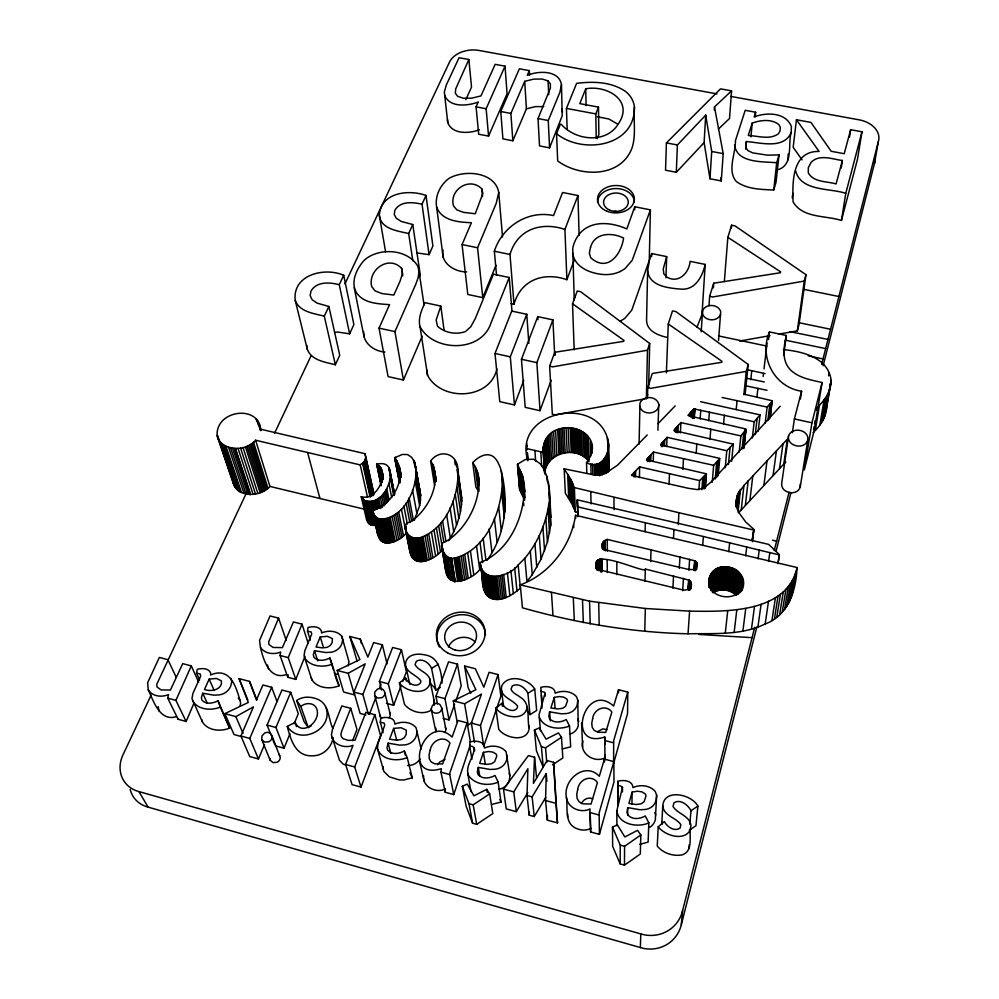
<?xml version="1.0" encoding="UTF-8"?>
<svg xmlns="http://www.w3.org/2000/svg" width="999" height="999" viewBox="0 0 999 999"><rect width="100%" height="100%" fill="white"/><g stroke="black" fill="none" stroke-linecap="round" stroke-linejoin="round"><path stroke-width="1.5" d="M620.204 863.96L620.229 845.092L612.487 827.122L617.394 824.849L624.862 836.975L637.562 830.319L640.834 834.977L640.297 854.033L624.462 865.134L620.204 863.96L612.649 846.303L612.487 827.122M622.464 791.945L622.489 787.362L620.466 785.901L617.719 785.551L617.844 781.293C623.251 779.595 632.617 780.444 632.979 787.599C640.159 784.24 649.837 785.226 655.207 791.383L656.655 795.241L655.332 819.667A12.775 12.163 11.3 0 1 649.462 827.447M624.462 865.134L624.587 846.29L640.834 834.977M627.759 692.107L627.559 713.536L613.623 763.398L613.673 740.771L627.759 692.107L618.531 689.747L613.648 706.056C584.815 680.207 564.76 749.799 604.77 737.037L604.894 744.43M818.019 406.581C825.686 399.438 832.217 389.123 830.818 378.234C826.722 356.993 801.423 351.311 783.366 349.625M527.435 459.328C513.548 408.716 602.822 394.068 608.566 444.068L608.803 470.829L607.991 439.71M567.182 129.733L566.433 108.404L576.598 83.367C593.219 81.244 611.563 81.668 625.774 91.633C630.519 95.429 633.716 100.849 634.427 106.918C633.241 120.554 636.338 134.803 632.005 148.027C620.829 177.909 580.044 177.497 557.692 160.951L556.53 133.666L560.389 124.176L561.313 124.351C575.436 140.634 606.343 144.131 618.456 123.701C634.215 100.325 606.63 84.853 585.739 88.786L579.795 103.621L598.488 107.118L598.863 134.565L597.302 138.624M627.659 815.134L627.734 807.629L640.022 809.752L645.516 809.465A13.087 12.375 9.8 0 0 656.218 799.987L656.655 795.241M634.715 209.827L634.752 206.756L650.399 209.852L649.275 260.489L631.793 310.077L624.787 318.419L620.204 321.216M826.635 404.82C827.197 415.721 820.803 425.474 813.111 432.617M414.21 520.454L419.617 505.694L420.716 495.479L414.635 462.125L411.625 457.292L407.567 454.582L402.347 454.445L394.655 457.792L399.4 482.617M409.79 551.173L410.127 548.139M394.63 457.817C408.778 475.686 393.294 505.057 372.577 510.227C372.065 514.26 376.361 518.656 380.357 519.193C404.695 518.456 418.144 487.587 415.796 466.383M634.053 477.01L634.115 472.44L639.635 466.883L699.562 480.569L706.418 474.026M635.564 476.985L635.651 470.879M807.766 440.159L807.816 437.125C805.506 428.721 791.62 427.497 788.536 435.914L781.792 482.779C779.894 493.106 797.264 496.84 800.236 486.963L807.766 440.159C804.645 450.237 786.712 446.541 788.536 435.914M405.132 527.559C403.758 522.689 410.564 522.465 413.049 520.104C429.545 507.417 442.632 480.407 430.581 461.038C440.247 448.126 457.954 453.534 457.867 470.229L461.688 497.927C461.975 513.049 456.593 527.934 448.763 540.709M574.263 299.925L572.727 248.476A49.288 37.55 -0.4 0 1 580.282 232.892C592.257 219.942 612.237 222.365 626.823 228.958L634.752 206.756M631.942 804.27L632.142 792.082L637.462 791.208L641.97 791.87L645.404 794.018L646.003 795.941L644.093 801.76L641.108 803.833L636.213 804.495L628.908 803.483L632.142 792.082M639.073 444.193L639.972 403.109C643.181 395.229 656.743 395.816 658.766 404.27L657.916 430.257M639.447 477.584L639.635 466.883M800.236 486.963L800.286 483.991M423.613 775.724C422.215 786.95 436.413 793.855 445.554 788.798M665.946 277.822L666.683 256.606L651.71 253.571L649.475 260.127L647.627 270.654L646.565 320.392C646.728 330.981 658.104 335.352 666.77 337.325M486.95 560.402C506.493 533.853 509.015 498.938 500.387 467.882C498.476 463.286 496.341 457.817 491.508 455.569C484.59 452.734 477.372 457.817 472.739 462.612L475.861 487.037L478.196 490.821L475.137 466.446L472.739 462.612M572.527 303.783L624 340.422L623.701 341.321L554.77 352.297L549.65 366.171L552.322 414.16L555.282 414.822L646.378 398.613L647.464 350.212L649.687 343.456L580.644 291.708L577.247 290.996L572.527 303.783L574.175 349.837M475.137 466.446C486.588 491.833 468.556 528.696 445.442 541.758C442.033 541.933 440.746 545.104 441.883 547.989C443.131 553.296 447.814 559.652 454.021 558.241C487.799 550.037 503.484 507.804 502.285 476.286M534.54 757.242L533.441 783.378L547.065 760.564L553.596 762.312L557.504 822.914L547.352 820.142L545.566 800.524L546.228 773.588L532.142 796.877L534.24 816.558L529.22 815.196L526.997 795.491L527.897 768.718L513.773 791.907L516.308 811.663L506.268 808.915L503.471 789.123L528.396 755.606L534.54 757.242L536.55 777.584M547.352 820.142L547.464 815.471M647.477 398.401L647.727 387.624L652.322 373.464L721.753 362.3L722.027 361.376L668.269 323.963L672.502 310.914L675.973 311.638L748.214 364.485L745.092 394.642M645.117 531.693L645.329 522.764L577.472 506.818L577.222 499.987M651.635 256.606L651.71 253.571M648.638 387.425L649.687 343.456M647.402 461.538L647.477 458.466L653.521 452.048L713.648 465.309L719.767 458.504L718.194 475.611M647.939 460.826L648.014 457.754M645.004 581.43L645.317 569.055C647.926 575.324 584.203 543.568 598.239 569.53L684.015 590.197L688.361 589.497L691.121 586.438L691.108 582.629L688.86 580.082L645.317 569.055M648.776 461.326L648.9 456.718M644.755 631.156L645.342 608.491L589.535 601.161L520.242 584.89L522.452 607.817C576.411 623.076 631.88 632.492 688.024 633.791C713.736 633.216 741.283 635.701 765.159 623.975C788.423 615.484 796.228 590.172 797.027 567.519L575.586 515.284C570.741 546.078 549.9 574.063 520.242 584.89M649.762 461.75L649.937 455.594M650.811 460.689L650.973 454.533M791.208 132.405L791.37 126.423C785.601 112.188 766.545 112.15 754.145 116.933L755.631 112.238L745.192 110.315L735.426 140.734C735.788 153.596 726.897 170.317 736.188 181.393C746.777 189.323 761.051 189.423 773.738 189.997L776.048 182.193L779.045 154.882L767.657 155.182L752.672 152.872L748.064 150.687L745.679 147.54L746.365 141.546C760.389 142.557 784.015 149.7 791.208 132.405C787.662 144.281 793.693 164.211 778.558 169.53M653.246 461.288L653.521 452.048M788.011 159.865L788.186 153.921M470.204 745.217L453.758 794.58L445.217 792.244L445.267 790.696M650.686 561.588L651.036 549.862L607.23 539.435C602.297 540.384 600.424 546.528 604.595 549.7L688.885 569.517L693.818 569.555L696.54 566.545L696.753 562.961L694.642 560.764L651.036 549.862M445.217 792.244L440.959 772.19L441.308 768.693C400.324 781.243 424.563 710.913 452.11 737.087L458.004 720.479L467.132 722.889L470.454 742.269M529.22 815.196L529.333 812.1M130.157 789.385A32.343 27.547 -33.9 0 0 148.052 807.117L640.359 947.551L640.796 933.915A33.479 32.542 28.2 0 0 682.592 910.576L754.745 627.16M718.343 129.133L729.52 118.494L731.568 90.859L720.504 88.849L666.42 142.894L665.534 170.192L676.311 172.278L704.12 142.62L705.706 115.135L677.397 144.967L676.311 172.278M634.427 106.918C635.376 146.791 582.392 154.708 556.53 133.666M661.438 446.653L661.55 443.568L667.045 437.337L726.785 450.736L733.303 444.143L673.788 430.519L680.906 422.589L740.871 435.914L745.966 429.433L744.018 447.727M661.937 445.979L662.05 442.882M662.687 446.541L662.861 441.895M627.734 807.629L626.997 812.362L627.921 814.959C632.267 820.042 640.022 819.055 645.242 815.946L648.838 822.864L648.114 842.132L639.585 844.342M549.213 501.273C546.603 521.99 538.336 542.207 524.862 558.241L526.948 581.518L532.267 574.687L541.033 559.19L547.427 542.045L550.724 525.287L549.188 487.45L546.977 476.623L543.718 468.906L540.334 463.773L533.578 459.178L525.162 459.565L517.532 464.273L522.589 476.024L524.937 491.67M550.724 525.287L550.049 507.43M663.623 445.454L663.798 440.809M666.395 372.852L668.269 323.963M664.51 445.966L664.747 439.772M666.658 446.64L667.045 437.337M669.018 484.378L669.492 473.701M743.106 582.367C742.682 603.046 707.717 600.674 708.953 580.481C711.688 556.605 751.298 566.733 742.319 589.622M675.087 431.768L675.237 428.658M675.911 432.305L676.136 427.634M676.885 432.717L677.197 426.473M689.248 830.219L695.966 825.698L697.889 806.106C691.683 794.193 663.998 788.124 662.762 805.931C663.761 816.021 675.998 817.394 680.856 824.65L680.132 827.984C674.675 832.117 667.032 826.81 664.372 821.565L658.204 826.847L657.242 846.053C663.086 853.208 673.239 856.605 682.23 854.857C694.255 850.798 688.274 834.939 690.971 825.499C689.647 815.484 677.397 814.048 672.976 806.38L674.05 802.721C680.431 798.713 688.099 805.032 691.008 810.713L689.797 824.212M677.909 432.679L678.271 425.337M673.501 538.424L673.95 529.52L645.329 522.764M680.381 432.879L680.906 422.589M672.901 588.199L673.551 575.874M718.531 340.534L720.716 311.713C718.456 303.933 705.719 303.284 702.559 310.689L701.211 331.805M661.788 824L662.762 805.931M678.271 524.687L678.92 512.724L574.363 487.587L570.566 479.021L564.16 468.818L594.168 474.975L601.223 474.3L606.63 472.527L617.532 465.184L647.24 434.94M682.879 469.418L683.478 458.653M679.295 568.456L679.969 556.768M738.698 512.737L783.803 464.073L787.362 439.198L743.943 485.477L737.662 494.293L736.4 502.984L739.285 513.136L745.654 521.928L753.895 529.383L752.409 541.695M542.02 708.141L540.821 687.362C545.891 685.838 554.944 686.375 555.207 693.206C562.087 690.134 571.303 690.833 576.498 696.678L577.784 700.274L578.221 725.898A12.288 11.351 -3.4 0 1 570.217 734.078M689.785 416.096L689.959 413.136M690.534 416.62L690.809 412.187L694.53 409.028L754.183 421.753L760.089 414.897L700.624 401.723M370.941 501.461C388.961 501.236 401.161 457.405 376.648 464.36C390.447 471.665 377.085 501.585 361.213 496.69L366.758 520.654L370.292 524.6L376.286 525.362L370.941 501.461L364.81 500.686L361.213 496.69M691.308 417.145L691.67 411.238M692.095 417.744L692.544 410.352M692.782 418.481L693.331 409.615M693.006 418.294L693.556 409.428M693.256 418.119L693.88 409.203M682.679 590.734L683.441 578.409M693.406 418.044L694.105 409.103M693.631 417.957L694.355 409.053M693.893 417.907L694.53 409.028M694.055 417.907L694.792 409.041M694.317 417.932L694.879 409.053M702.559 310.689L702.397 313.386C704.457 321.391 717.569 322.128 720.566 314.435M731.568 90.859L714.485 106.918L723.214 153.646L721.266 180.931L709.977 178.759L711.713 151.473L705.706 115.135M714.297 109.977L714.485 106.918M666.683 256.606L663.261 268.956L663.798 273.776L666.558 276.86C678.196 284.228 689.16 272.977 690.097 261.351L705.194 264.423L702.01 314.335L696.977 327.222M696.191 453.296L696.803 444.018M783.703 355.294L786.3 335.464L769.43 331.93C758.803 357.18 774.125 386.988 801.585 391.246L800.424 398.951M688.91 570.129L689.647 559.228M688.024 589.235L688.648 579.994M688.236 589.31L688.86 580.082M688.448 589.41L689.073 580.169M688.648 589.51L689.273 580.282M700.162 419.031L700.761 410.164M688.835 589.622L689.472 580.394M405.357 528.721C406.281 535.539 413.324 539.71 419.755 537.849C446.316 528.808 459.078 496.366 457.867 470.229M543.019 449.712C545.104 411.563 612.337 428.471 586.525 462.624L586.825 473.339M689.023 589.76L689.66 580.531M689.198 589.897L689.834 580.669M689.36 590.047L689.997 580.819M709.003 305.607L709.64 296.341L713.711 283.229L780.406 272.739L780.656 271.878L727.846 237.325L731.618 225.212L734.977 225.874L805.981 274.7L799.013 324.588L797.327 330.881L779.083 334.078M689.51 590.197L690.147 580.968M689.647 590.372L690.284 581.143M690.147 589.422L690.684 581.743M690.484 588.324L690.908 582.18M690.671 588.773L691.108 582.629M690.933 587.712L691.258 583.104M691.046 588.174L691.37 583.566M688.024 633.791L689.61 611.138C725.099 611.663 787.075 613.448 797.027 567.519M691.108 588.648L691.433 584.053M698.913 489.697L699.562 480.569M713.386 287.874L713.711 283.229M365.759 457.604L364.248 461.638L360.214 464.91L255.607 440.234C244.368 455.519 209.016 448.539 218.781 426.261C226.398 409.278 258.491 407.53 260.652 429.22L364.997 453.683L373.901 494.655M693.98 570.104L694.642 560.764M694.168 570.179L694.842 560.839M694.355 570.254L695.029 560.926M694.53 570.354L695.204 561.013M694.705 570.454L695.379 561.126M694.867 570.566L695.554 561.238M695.029 570.691L695.704 561.363M695.292 569.268L695.853 561.488M695.429 569.405L695.991 561.625M695.554 569.555L696.128 561.775M695.666 569.705L696.241 561.925M696.053 568.593L696.503 562.375M696.178 568.881L696.64 562.662M701.897 489.685L702.796 477.497M696.315 569.655L696.753 562.961M696.565 569.63L696.902 563.586M703.146 488.486L704.058 476.298M708.741 420.804L709.415 411.938M704.158 488.948L705.194 475.212M705.094 488.036L706.143 474.3M658.766 404.27C659.44 414.872 641.558 416.084 639.722 406.031M705.369 487.762L706.405 473.838M709.989 439.498L710.789 429.233M702.684 545.404L703.383 536.538L673.95 529.52M724.35 281.581L727.846 237.325M731.368 228.272L731.618 225.212M688.91 848.513L689.223 844.742M712.262 482.18L713.648 465.309M471.94 759.228L469.655 746.041L470.005 741.932C475.162 740.309 484.478 740.996 484.49 748.014C491.458 744.854 500.924 745.541 506.056 751.66L509.927 775.761L509.278 780.281A12.55 11.751 -14.6 0 1 498.563 789.322M715.247 478.933L716.67 462.038M529.32 70.629L527.31 75.3C537.999 70.817 559.053 69.743 561.475 84.715L562.212 115.772L549.562 147.852L539.522 145.916L538.036 118.581L550.362 88.137L550.412 83.941L548.076 80.931L542.345 79.058L533.891 79.083L524.725 81.319L510.876 113.436L512.849 140.784L502.909 138.873L500.749 111.513L519.38 68.806L529.32 70.629L529.595 75.225M716.383 477.672L717.831 460.764M717.357 476.56L718.83 459.652M745.716 149.151L746.365 141.546M561.475 84.715L559.877 92.32L548.264 120.517L549.562 147.852M708.741 584.353L709.278 578.196M708.778 586.326L709.59 577.085M708.928 587.025L709.203 583.953M709.04 586.788L709.989 575.998M723.576 424.038L724.35 415.184M709.402 587.287L710.489 574.937M304.97 656.43L295.779 679.395L287.787 677.285L288.174 674.775M709.852 587.812L711.076 573.913M710.376 588.386L711.75 572.939M750.961 136.851L752.197 123.114C760.639 120.08 771.153 118.706 778.77 124.488L780.331 127.335L780.069 130.844L778.458 133.754C769.779 140.16 758.104 135.852 748.276 135.502L752.197 123.114M710.851 590.571L712.512 572.002M640.359 947.551A32.855 32.018 32.8 0 0 681.33 924.574L682.592 910.576M711.663 589.697L713.348 571.128M755.207 116.833L755.631 112.238M712.275 591.995L714.248 570.317M287.787 677.285L280.057 655.469L280.694 651.997C273.901 654.907 264.86 653.87 260.464 647.439L259.553 640.446L270.067 615.933L278.596 618.131L286.251 640.471M604.77 737.037L604.969 759.64M604.944 759.602L605.069 754.782M715.234 569.567L713.086 592.794C719.779 588.224 729.67 589.26 735.551 594.742L738.199 571.515M725.212 467.719L726.785 450.736M713.935 592.232L716.096 568.993M590.734 828.408L590.584 831.955L599.425 834.365L613.973 781.942L613.848 761.625L604.395 759.128L599.3 776.285C585.289 761.063 562.674 779.832 566.433 797.502C568.081 807.504 564.098 822.427 575.461 828.034C580.207 830.394 585.951 830.968 590.734 828.408L590.184 813.411M599.425 834.365L599.138 812.861L613.848 761.625M714.822 591.733L717.007 568.481M715.759 591.283L717.969 568.031M728.433 464.448L730.057 447.427M716.733 590.909L718.955 567.644M717.744 590.584L719.992 567.32M736.201 409.59L737.062 400.674M718.781 590.347L721.041 567.07M731.643 461.176L733.303 444.143M720.104 590.122L722.402 566.845M721.453 589.984L723.776 566.708M722.814 589.934L725.174 566.658M743.868 394.667L746.253 371.391L748.214 364.485M724.175 589.984L726.573 566.708M728.733 551.685L729.657 542.844L703.383 536.538M739.198 452.01L740.871 435.914M725.536 590.134L727.959 566.858M385.602 251.898L379.333 215.384C380.656 192.37 408.591 189.186 426.011 195.442L432.904 245.979L429.083 254.645L417.157 252.972M726.872 590.359L729.332 567.082M735.826 505.382L736.463 499.35M735.751 506.693L736.7 497.627M735.988 506.518L737.112 495.941M742.045 448.888L743.756 432.767M736.388 506.393L737.662 494.293M736.763 507.842L738.373 492.694M728.196 590.671L730.681 567.407M743.756 445.129L744.218 440.721M744.692 436.313L745.142 428.833L688.286 415.671M743.406 448.638L745.291 431.044M743.643 448.351L745.941 429.383M750.811 379.745L751.772 370.716L747.302 369.767M737.287 509.34L739.235 491.158M743.88 446.765L745.766 429.158M737.699 509.989L739.809 490.284M729.495 591.083L732.005 567.819M738.011 512.2L740.471 489.448M725.274 633.291L727.734 610.614M773.738 189.997L776.698 162.737L779.045 154.882M730.744 591.57L733.291 568.319M661.85 824.25L662.125 821.715M731.967 592.145L734.54 568.893M741.246 509.79L743.943 485.477M732.754 592.582L735.339 569.343M733.503 593.069L736.113 569.817M734.228 593.581L736.85 570.354M752.347 437.949L754.183 421.753M756.892 397.365L757.904 388.399L746.028 385.864M524.862 558.241L518.156 565.009L520.392 588.199C512.937 594.343 503.221 601.448 492.957 598.95C478.309 594.555 483.853 572.864 480.069 562.599C510.364 550.886 525.387 514.71 524.3 484.103M734.902 594.143L737.549 570.916M745.379 505.182L748.164 480.819M736.138 595.367L738.81 572.165M755.269 434.54L757.142 418.319M736.875 594.492L739.372 572.827M763.149 376.473L763.511 373.439M764.035 368.868L767.057 343.007M383.079 732.617L380.282 722.202L380.756 718.169C385.764 716.595 395.055 717.182 394.855 724.125C401.698 721.091 411.051 721.59 416.034 727.684L421.178 749.1M738.149 594.48L740.496 574.388M734.14 632.517L736.812 609.827M768.543 339.573L769.43 331.93M749.937 500.262L752.809 475.824M758.179 431.143L760.089 414.897M739.46 593.006L741.47 576.023M740.134 592.482L741.97 577.06M796.44 119.743L819.093 151.436C791.757 150.824 792.344 182.792 793.106 201.923C802.697 218.381 825.748 215.322 841.433 220.467L857.467 159.303L861.987 131.793L850.661 129.708L844.205 153.709L831.18 151.286L810.963 122.415L796.44 119.743L793.169 147.278L802.047 159.89M740.908 590.446L742.382 578.109M741.233 591.52L742.707 579.183M741.907 587.924L741.533 590.983L742.931 580.244M745.679 555.844L746.728 547.015L729.657 542.844M742.145 588.998L743.069 581.306M498.751 192.457L496.178 203.484L477.572 247.764L482.754 297.64L467.794 294.468L462.062 244.568L471.403 222.702C458.903 222.228 441.633 220.941 436.625 206.98C434.69 196.179 440.334 184.69 449.075 178.359C464.448 169.405 495.054 171.778 498.751 192.457L502.534 236.988M577.784 700.274L577.247 704.682A12.575 11.538 -3.4 0 1 566.67 713.536L561.376 713.81L549.625 711.85L548.776 716.258L549.6 718.681C553.821 723.488 561.201 722.389 566.233 719.555L569.505 725.986L570.679 746.852L562.412 748.925M765.122 423.376L767.132 407.068L772.264 401.211M752.097 540.347L753.97 529.632M752.259 540.359L753.733 529.907M767.831 420.554L769.867 404.22M768.843 419.43L770.891 403.097M769.642 416.795L770.017 413.823M770.666 407.817L771.141 404.907M769.642 418.419L771.703 402.073M742.881 631.156L745.754 608.441M770.104 417.17L772.09 400.724L743.793 394.093M770.204 417.57L772.09 400.724M763.873 485.414L767.032 460.801M194.093 702.909L186.151 721.465L178.147 719.28L178.234 718.606M758.079 558.903L759.24 550.087L746.728 547.015M178.147 719.28L167.72 698.164L168.519 694.58C161.701 697.527 152.46 696.578 148.252 689.859L147.652 682.667L159.353 657.417L167.882 659.677L176.236 677.31M751.448 629.208L754.507 606.468M773.064 475.599L776.423 450.874M792.219 197.889L792.844 193.331M797.327 330.881L804.245 281.094L805.981 274.7M779.482 468.731L782.966 443.918M757.891 627.11L761.101 604.333M768.568 561.438L769.817 552.622L759.24 550.087M442.982 249.95C440.284 263.249 454.97 272.165 466.695 271.878M530.032 714.635L527.909 693.269C525.387 687.799 518.144 682.379 512.237 686.001L511.013 689.36C512.774 693.456 517.607 694.904 520.841 697.602C531.043 703.983 526.623 718.156 529.208 727.934C527.897 742.956 505.044 738.561 498.713 729.208L495.829 708.091L501.985 703.246C504.158 708.603 513.673 713.91 517.432 707.654L517.482 706.018C512.637 699.088 498.239 696.678 501.948 685.439C508.678 673.613 528.571 678.796 534.715 689.035L536.675 710.476L530.032 714.635L526.798 710.139M507.267 755.394L506.605 759.989A12.85 11.951 -13.7 0 1 495.604 769.18L490.209 769.467L478.296 767.407L477.322 771.99L478.084 774.512C482.292 779.557 489.885 778.346 494.992 775.449L498.151 782.142L501.048 802.06L492.594 804.207M527.06 706.78C525.636 722.077 502.347 717.582 495.829 708.091M792.357 432.667L794.38 418.956L801.585 391.246M765.159 623.975L768.531 601.148M310.327 640.072L307.517 631.193L308.079 627.434C312.55 626.311 319.28 626.086 321.453 631.031L321.491 632.966C328.034 630.194 336.963 630.444 341.783 636.238L348.988 661.725L348.127 665.858M453.758 794.58L449.712 774.55L450.012 772.502L467.132 722.889M841.208 168.094L842.382 160.502C832.229 159.191 819.592 153.809 811.088 162.3L808.316 167.707L808.278 172.765C813.361 182.492 827.01 181.169 836.076 183.941L842.382 160.502M771.927 620.466L775.461 597.589M849.462 137.35L850.661 129.708M774.437 618.93L778.021 596.016M786.3 335.464C783.716 346.89 781.43 360.664 790.521 369.98C799.025 378.097 811.088 379.957 822.115 382.517L814.197 430.507L804.295 469.967L811.95 422.802L822.115 382.517M776.797 617.22L780.431 594.28M841.433 220.467L845.766 193.356L861.987 131.793M779.607 614.822L783.303 591.858M436.014 731.78L435.876 728.171M616.895 825.674L616.845 810.689L622.489 787.362M782.205 612.262L785.963 589.26M813.598 429.645L814.085 426.685M814.585 423.713L815.072 420.741M816.77 410.352L817.269 407.392M435.564 730.044L431.181 708.965L432.492 705.369L434.053 704.133A5.17 4.683 -16.7 0 1 439.96 704.57L441.695 707.879L445.841 728.97A5.095 4.645 -17.6 0 1 444.555 732.554M784.552 609.565L788.361 586.513M815.334 430.244L819.517 404.982M786.663 606.718L790.509 583.628M788.461 603.808L792.344 580.681M789.997 600.786L793.918 577.622M819.829 425.062L824.113 399.75M828.596 375.824L829.108 372.802M791.208 597.764L795.154 574.562M792.132 594.667L796.078 571.416M821.378 422.977L825.686 397.639M822.726 420.816L827.06 395.454M823.788 418.731L828.134 393.344M824.637 416.583L829.207 389.797M829.732 386.8L830.244 383.791M826.722 405.869L831.118 380.344M825.998 411.501L831.106 381.456M823.139 365.759L874.5 163.374L878.333 141.633A24.326 17.258 5.9 0 0 858.004 119.63L730.781 96.404M434.215 705.331L434.041 700.187M417.107 731.355L416.296 735.851A12.8 11.613 -20.8 0 1 405.144 744.867L399.8 745.142L388.112 743.144L387 747.639L387.674 750.112C391.783 755.132 399.3 753.783 404.333 751.011L407.217 757.579L412.25 777.859L403.833 779.969L399.3 779.919L389.335 776.86L383.878 771.44L377.41 748.688L378.059 743.231L384.74 725.262L384.128 723.064L380.282 722.202M582.979 741.108C578.958 753.496 594.555 763.573 605.119 757.741M586.525 462.624C599.5 470.204 609.315 455.869 608.566 444.068M199.575 679.894L196.541 673.176L197.278 669.305C201.748 668.156 208.666 667.894 210.652 673.014L210.602 675.012C230.457 666.246 236.613 687.562 240.684 703.321L239.985 706.156M378.034 533.916C379.333 549.2 400.811 542.107 406.094 532.879M587.799 436.188L588.461 460.976C576.76 445.766 548.151 452.023 544.93 471.278L543.319 446.64M333.129 737.624C331.78 746.765 324.126 754.832 314.76 755.681C296.216 757.741 291.283 741.782 287.237 726.435L295.067 722.439C301.773 736.887 320.741 721.728 316.958 709.502C315.047 702.422 305.569 702.11 300.861 706.518L308.266 727.572L311.263 725.711M774.213 550.649L789.098 492.195M821.628 364.373L878.333 141.633M681.33 924.574L756.83 627.047M775.998 551.523L790.946 492.619M295.779 679.395L288.224 657.617L302.023 624.15L293.444 621.94L282.405 647.602L273.139 647.464L268.956 644.567L268.656 641.982L278.596 618.131M705.194 264.423C702.522 276.124 695.541 289.985 681.555 289.161C669.23 288.212 649.075 286.463 647.627 270.654M646.378 398.613L647.664 394.63M554.283 697.377L550.861 707.991L557.867 708.928L562.599 708.291L565.521 706.368L567.507 700.936L566.982 699.15L563.748 697.165L559.428 696.553L554.283 697.377L555.032 708.041M186.151 721.465L175.886 700.374L191.308 665.908L182.717 663.636L170.429 690.059L161.076 689.909L156.968 686.912L156.781 684.253L246.666 492.432M483.429 752.359L479.67 763.398L486.775 764.372L491.595 763.723L494.63 761.725L496.803 756.081L496.316 754.22L493.069 752.147L488.698 751.51L483.429 752.359L485.277 764.023M498.076 674.6L500.874 696.228L483.741 746.34L480.482 725.511L498.076 674.6L489.073 672.277L483.866 687.187L475.337 668.743L464.597 665.983L468.144 687.724L470.754 693.231M650.399 209.852L632.267 260.19L625.012 268.669L620.242 271.516M474.55 742.469L471.328 723.089L481.456 694.08L464.61 703.796L453.284 700.836L457.155 722.04M443.156 718.343L449.038 719.904L454.607 704.32M455.619 701.498L461.201 685.913L457.48 664.148L448.563 661.85L435.964 696.303L437.487 703.895M449.038 719.904L444.98 698.663L457.48 664.148M631.53 475.262L634.115 472.44M554.695 354.945L552.897 319.855L537.749 316.633L521.466 359.278L525.212 407.355L540.022 410.676L551.161 380.269M510.976 303.634L513.998 304.27C520.941 279.545 544.08 271.691 566.895 279.695L573.975 260.801M540.022 410.676L536.863 362.637L552.897 319.855M528.833 343.319L526.76 314.285L511.713 311.076L495.005 353.484L499.762 401.648L514.473 404.945L523.726 380.457M393.668 728.383L389.598 739.21L396.578 740.159L401.361 739.522L404.42 737.562L406.193 734.54L406.331 730.207L401.148 727.734L393.668 728.383L396.703 740.247M331.755 737.412C334.79 745.416 345.429 748.551 353.047 745.329L345.579 764.485L352.085 784.64L361.001 787.087L380.569 735.714L374.862 714.747L365.884 712.362L355.02 740.259L348.002 740.334L343.181 738.711L341.458 736.912L340.896 734.465L341.633 731.33L350.724 708.328L341.808 705.956L332.592 729.045L331.406 734.827L339.448 760.264L343.007 763.985L345.829 765.234M386.388 703.346L393.643 705.257L401.086 685.676M402.684 681.48L406.406 671.69L401.436 649.725L392.644 647.464L379.408 681.493L381.63 690.072M393.643 705.257L388.299 683.816L401.436 649.725M566.895 279.695L564.922 229.433L577.959 195.529L562.587 192.482L553.521 215.584C527.834 209.915 502.197 226.636 494.343 251.224L496.565 275.399M514.473 404.945L510.302 356.83L526.76 314.285M361.001 787.087L354.707 766.982L374.862 714.747M369.368 714.285L376.061 697.04L374.812 695.741L374.75 692.12L377.347 689.235A5.157 4.595 -20.1 0 1 383.204 689.66L384.365 691.133L390.284 714.223A5.082 4.558 -21 0 1 388.936 717.757M379.408 688.411L381.081 684.103M596.216 138.287L595.829 113.911L598.488 107.118M496.915 368.893C489.885 400.412 441.034 401.373 427.572 375.312L420.042 326.76C417.819 318.394 421.615 310.177 424.95 302.672L440.796 306.069L444.143 330.532M352.572 740.696L356.98 729.382L350.724 708.328M368.419 714.31L362.874 694.455L382.38 644.83L373.626 642.582L367.857 657.117L360.264 639.135L349.825 636.45L357.167 661.425M365.909 714.959L360.115 713.411L353.971 692.107L365.197 663.836L348.201 673.314L337.2 670.429L343.668 692.057L354.433 694.892L348.201 673.314M440.796 306.069L436.151 320.067L437.487 326.186C444.78 332.942 456.168 334.965 465.459 331.556L470.829 326.735L475.349 318.431L493.406 274.201L509.215 277.497L490.934 323.102C481.318 352.934 433.554 352.073 420.042 326.76M482.754 297.64L495.991 265.272M690.671 829.332C684.702 841.895 665.197 835.738 658.204 826.847M275.312 745.828L284.003 748.201L289.96 733.79M294.143 723.713L298.314 713.636L290.721 692.369L281.918 690.022L267.07 725.074L270.916 734.764M341.783 636.238L342.719 639.647L341.82 643.843A12.4 10.739 -20.3 0 1 330.844 652.26L325.699 652.522L314.498 650.686L313.299 654.869L313.886 657.167C317.869 661.925 325.037 660.489 329.895 657.979L339.073 685.789C330.145 689.46 317.607 688.436 311.913 679.857L304.046 655.868L304.807 650.786L311.725 634.04L311.188 631.992L307.517 631.193M320.242 636.937L316.034 647.015L322.714 647.889L327.347 647.29L330.344 645.454L332.13 642.644L332.38 638.598L327.46 636.313L320.242 636.937L323.401 647.252M284.003 748.201L275.961 727.484L290.721 692.369M240.759 736.388L234.028 734.552L224.85 713.636L235.851 716.62L253.459 706.867L240.884 736.001L249.762 756.568L258.454 758.965L264.523 744.58M512.849 140.784L526.423 108.841L524.725 81.319M519.555 481.83L519.705 490.01L524.662 500.324L522.589 476.024M258.454 758.965L249.775 738.436L271.666 687.3L262.912 684.964L256.443 699.949L249.538 681.405L239.098 678.633L248.289 702.484L224.85 713.636M424.026 304.92L418.431 267.42C409.016 248.801 378.609 246.828 363.986 260.489C356.743 268.743 350.512 281.468 356.094 292.145C363.137 303.421 377.797 303.758 389.535 304.658L379.033 328.122L388.099 376.598L403.421 380.032L422.202 336.139M444.58 95.105C449.5 107.992 467.844 105.981 478.234 102.035L476.073 106.843L478.683 134.203L488.561 136.101L507.067 93.744L505.032 66.171L495.142 64.348L480.981 95.916L471.54 98.202L463.199 98.202L457.617 96.291L455.332 93.257L455.706 88.899L468.856 59.515L459.065 57.717L446.353 84.89L444.343 92.045L447.739 122.502C452.21 134.728 469.48 133.604 479.458 129.77M403.421 380.032L394.942 331.606L415.871 284.066L418.106 277.784L418.956 272.24L418.431 267.42M419.105 277.198L420.217 274.65L412.762 224.525L401.148 221.416L396.228 218.194L394.218 214.398L394.892 210.227C400.399 200.811 412.887 202.085 422.028 204.233L429.083 254.645M488.561 136.101L486.138 108.754L505.032 66.171M412.837 260.814L408.666 233.541L412.762 224.525M422.028 204.233L426.011 195.442M230.981 678.408L231.768 681.917L230.682 686.238A12.762 10.864 -27.1 0 1 219.218 694.904L213.998 695.167L202.76 693.256L201.373 697.577L201.86 699.937C205.769 704.919 213.124 703.308 218.019 700.799L229.645 728.096C220.692 731.817 207.879 730.881 202.435 721.965L191.958 698.588L192.957 693.356L200.674 676.111L200.225 674L196.541 673.176M209.166 679.108L204.47 689.485C211.014 692.082 222.715 689.76 221.366 680.831L216.483 678.458L209.166 679.108L214.186 690.534M465.809 99.663L471.528 87.1L468.856 59.515M349.625 333.828L353.883 324.563L343.718 275.274C324.45 266.808 292.12 274.812 295.242 300.462L307.305 349.288C311.451 360.502 325.262 362.1 335.364 364.76L339.735 355.244L328.883 306.468L317.02 303.097L312.063 299.638L310.127 295.542L311.001 291.071C316.733 281.231 329.707 282.23 339.26 284.703L349.625 333.828L337.387 332.018L334.677 332.467M151.136 695.129L123.264 754.245A32.942 27.91 -33.2 0 0 138.948 791.583L148.052 807.117M274.5 433.379L311.064 355.794M344.967 283.866L449.338 62.425A23.639 16.434 -4.9 0 1 479.42 50.524L716.995 93.894M335.364 364.76L324.3 316.159L328.883 306.468M339.26 284.703L343.718 275.274M513.998 304.27L509.989 254.458C517.407 229.033 541.495 221.466 564.922 229.433M534.24 816.558L545.691 797.489M516.308 811.663L527.784 792.669M445.979 566.895C443.968 591.495 474.163 579.807 481.331 567.37M647.477 458.466L646.515 459.915L706.33 473.813M661.55 443.568L660.651 444.917L719.667 458.366M581.281 803.646C583.329 799.475 588.274 796.59 592.744 798.863M437.562 764.822L439.685 762.025L445.017 759.365M690.809 412.187L688.136 415.209M780.194 406.268L711.251 481.88L703.733 488.099L697.29 489.597L688.149 488.249L631.668 475.462M394.692 457.742L399.438 481.53M783.803 464.073L785.788 461.913M658.079 423.626L675.162 405.894M401.386 509.04L410.015 552.322C413.986 569.405 436.351 559.14 442.582 549.3M232.892 480.444C234.765 498.151 260.427 497.677 269.942 486.426L364.598 509.253M394.867 457.554L399.637 481.73M480.069 562.599C481.58 583.666 509.428 576.885 518.156 565.009M431.381 710.127C422.802 715.334 410.539 711.962 404.483 704.345L399.4 682.891L405.656 678.134C407.667 683.528 416.983 688.498 420.729 682.454L420.829 680.843C416.258 674.1 402.16 671.578 406.256 660.701C409.215 653.895 418.219 653.396 424.538 654.845C438.586 656.493 441.396 671.266 442.033 683.079M597.739 731.48L602.884 728.87L606.93 729.67M476.698 824.35L492.794 813.586L489.672 793.88L486.725 789.372L473.938 795.816L467.257 784.09L462.337 786.3L466.108 806.131L472.602 823.213L476.698 824.35L473.176 804.832L468.968 803.683L462.337 786.3M691.008 810.713L697.889 806.106M552.472 764.872L562.837 757.954L561.475 737.274L558.466 732.941L546.066 739.148L539.21 727.896L534.428 730.019L536.426 750.811L543.231 767.232L541.383 746.715L534.428 730.019M473.176 804.832L489.672 793.88M541.383 746.715L545.541 747.814L561.475 737.274M527.909 693.269L534.715 689.035M429.857 683.241L434.19 687.162L435.889 690.059L440.359 687.337M435.889 690.059L431.58 668.356L438.436 664.21M472.003 722.764L468.206 724.962L464.61 703.796M308.266 727.572L304.121 721.703L296.641 700.561C303.097 695.853 311.676 696.54 318.631 699.712C329.333 704.919 328.221 719.143 332.854 728.446M453.284 700.836L475.886 689.722L464.597 665.983M337.2 670.429L359.902 659.59L349.825 636.45M648.838 822.864C637.936 827.971 618.456 824.625 616.845 810.689M498.151 782.142C488.361 786.388 474.812 784.702 468.506 775.486C464.672 766.008 474.25 757.217 474.225 747.789L472.327 746.39L469.655 746.041M569.505 725.986C559.477 730.281 543.831 728.408 539.298 717.294M407.217 757.579C397.327 761.887 381.318 760.152 377.41 748.688M332.505 664.073C323.376 667.794 310.589 666.808 304.72 658.079M229.645 728.096L220.379 707.08C211.239 710.863 198.139 709.964 192.545 700.873M526.423 108.841L535.427 106.618L543.731 106.593M176.398 716.633C159.79 721.927 153.584 701.111 148.252 689.859M285.939 674.712C269.305 680.019 263.374 659.727 260.464 647.439M746.253 371.391L650.873 388.311L647.727 387.624M647.464 350.212L552.722 366.845L549.65 366.171M739.572 341.034L769.967 335.689M804.245 281.094L712.687 296.978L709.64 296.341M334.902 674.275L337.412 674.138M407.592 765.496L410.202 765.359A12.5 11.414 -21.9 0 0 420.03 758.878M753.421 529.957L678.92 512.724M776.698 162.737C762.799 161.438 736.675 163.399 734.59 144.743M645.342 608.491L689.61 611.138M699.063 634.452L752.06 637.674M540.584 691.32L544.455 692.17L545.367 696.053M384.84 352.048C375.861 351.361 366.658 345.791 364.048 336.788L354.22 287.687M597.302 116.746L608.878 119.006L617.295 123.876M566.433 108.404L595.829 113.911M476.073 106.843L486.138 108.754M500.749 111.513L510.876 113.436M538.036 118.581L548.264 120.517M666.42 142.894L677.397 144.967M711.713 151.473L723.214 153.646M845.766 193.356C829.907 187.862 800.823 191.721 795.554 170.654M804.432 289.473L838.898 296.528M789.859 331.618L827.984 339.423M408.666 233.541C397.877 230.956 380.856 229.171 379.333 215.384M462.062 244.568L477.572 247.764M494.343 251.224L509.989 254.458M718.493 335.914L766.832 346.091M757.904 388.399L766.995 390.272M830.569 329.27L798.501 322.615M825.649 348.601L785.401 340.184M747.489 378.421L764.285 381.955M722.14 397.502L767.132 407.068M808.216 355.769L823.014 358.953M751.772 370.716L765.034 373.576M324.3 316.159C313.898 313.449 299.6 311.975 295.242 300.462M379.033 328.122L394.942 331.606M495.005 353.484L510.302 356.83M521.466 359.278L536.863 362.637M794.38 418.956L811.95 422.802M526.573 448.551L543.194 452.36L543.094 450.724M769.817 552.622L779.307 554.87L777.984 563.673L779.445 554.57L768.668 544.393L577.447 499.887L577.897 514.922M772.514 540.184L776.623 541.171M280.057 655.469L288.224 657.617M379.408 681.493L388.299 683.816M435.964 696.303L444.98 698.663M604.645 740.471L613.486 742.781M353.971 692.107L362.874 694.455M471.328 723.089L480.482 725.511M564.16 468.818L565.334 493.219L571.615 503.309L575.337 511.775L578.246 512.549M167.72 698.164L175.886 700.374M267.07 725.074L275.961 727.484M440.959 772.19L449.712 774.55M503.471 789.123L513.773 791.907M526.997 795.491L532.142 796.877M545.566 800.524L555.968 803.333L557.504 822.914M566.433 797.502C567.657 808.054 581.031 813.698 590.022 808.915L589.872 812.524L598.938 814.984M345.579 764.485L354.707 766.982M240.884 736.001L249.775 738.436M620.229 845.092L624.587 846.29M138.948 791.583L640.796 933.915M375.974 697.152L377.822 698.051L381.843 697.689A5.195 4.633 -20.1 0 0 384.852 692.919M481.78 188.873C469.817 176.386 448.888 189.71 453.509 205.919L456.905 209.915L463.511 212.35L475.237 213.761L482.867 193.506L481.78 188.873L482.517 196.553M401.573 268.344C388.961 254.72 367.482 269.83 371.703 286.588L375.062 290.884L381.793 293.519L393.843 295.055L400.025 281.243L402.51 273.326L401.573 268.344L402.784 275.836M238.262 698.101L239.897 699.849M399.4 682.891C405.831 692.369 428.434 696.403 430.257 681.58C429.82 672.564 418.544 671.403 415.047 664.535L416.383 661.251C422.14 657.717 429.27 662.899 431.58 668.356M374.812 695.741L380.482 716.995L381.618 718.381M261.8 739.772L264.735 742.145L268.818 741.782A5.357 4.683 -28.5 0 0 272.078 736.875L270.554 733.503A5.32 4.645 -28.5 0 0 264.635 733.054L261.888 736.038L261.8 739.772L270.205 760.276L273.089 762.624L277.073 762.262A5.232 4.608 -29.6 0 0 280.232 757.429L271.666 735.027M278.733 754.12L279.832 755.619M296.641 700.561L300.861 706.518M287.237 726.435C299.712 745.928 333.616 729.695 326.036 707.404M393.231 491.333L393.631 492.007M418.019 484.39L418.544 485.439L418.007 482.38M499.825 799.425L501.048 802.06M202.76 693.256L207.243 703.159M191.308 665.908L198.639 682.13M409.99 772.702L412.25 777.859M235.851 716.62L243.007 733.316M337.025 680.981L339.073 685.789M239.098 678.633L247.839 700.074M272.015 737.524L274.762 744.442M249.538 681.405L256.918 699.962M218.019 700.799L220.379 707.08M271.666 687.3L277.01 701.523M654.807 812.462L655.744 814.997M295.067 722.439L296.578 726.598M577.909 719.193L578.746 721.553M220.28 442.495L236.014 488.598M217.595 435.614L235.252 487.574M217.208 435.477L234.59 486.501M217.445 436.763L234.028 485.389M223.326 445.192L238.948 491.246M222.602 444.705L238.262 490.759M221.179 443.469L236.875 489.547M225.961 446.428L241.496 492.457M225.012 446.066L240.584 492.095M224.101 445.641L239.71 491.683M228.534 447.24L243.968 493.256M230.582 447.764L245.941 493.781M232.63 448.201L247.914 494.205M235.514 448.551L250.687 494.542M235.152 448.563L250.337 494.555M234.79 448.539L249.987 494.53M234.428 448.501L249.638 494.493M238.024 448.351L253.097 494.355M240.534 447.964L255.494 493.968M242.969 447.377L257.842 493.406M509.14 773.313L509.927 775.761M245.354 446.615L260.127 492.669M302.023 624.15L308.216 643.456M246.853 446.029L261.576 492.082M314.498 650.686L317.732 660.901M248.326 445.354L262.974 491.433M251.049 443.818L265.584 489.935M249.738 444.617L264.335 490.709M252.297 442.957L266.783 489.098M253.471 442.033L267.907 488.186M255.607 440.234L269.942 486.426M311.238 677.684L311.913 679.857M256.081 418.706L256.968 421.615M259.016 423.701L261.126 430.457M329.895 657.979L333.429 669.605M334.303 672.514L336.513 679.782M258.404 422.864L260.614 430.144M257.417 420.467L260.514 430.656M256.78 419.568L258.554 425.387M459.977 489.085L461.688 497.927M445.329 727.185L445.841 728.97M418.981 486.513L420.117 490.734M389.81 712.462L390.284 714.223M307.58 452.497L319.942 498.489M388.112 743.144L390.834 753.396M360.264 639.135L361.438 643.556M267.457 664.972L268.619 669.355M431.181 708.965C431.406 712.562 435.801 714.148 438.773 712.699A5.207 4.72 -16.7 0 0 441.695 707.879M201.848 719.717L202.435 721.965M572.652 253.122C574.737 267.607 590.734 273.539 603.558 274.538A27.085 20.642 -1 0 0 620.242 271.516M404.333 751.011L405.419 755.381M382.38 644.83L387.05 663.91M380.07 715.284L380.482 716.995M528.521 724.987L529.208 727.934M419.405 760.826L424.163 781.068M364.423 500.474L369.905 524.388M364.061 500.224L369.543 524.15M363.711 499.962L369.205 523.888M363.386 499.675L368.893 523.601M363.087 499.375L368.594 523.301M362.562 498.713L368.331 522.989M366.533 501.336L371.978 525.237M366.084 501.211L371.528 525.112M365.646 501.061L371.104 524.975M365.222 500.886L370.691 524.8M405.656 678.134L406.306 681.006M364.81 500.686L370.292 524.6M360.214 464.91L367.557 497.402M405.931 667.045L409.852 684.402M368.394 501.598L373.788 525.499M367.769 501.548L373.176 525.449M367.145 501.448L372.577 525.362M372.627 510.177L377.922 534.003M372.577 510.227L377.772 534.265M370.304 501.548L377.797 535.239M369.667 501.598L375.037 525.499M369.031 501.61L374.413 525.524M363.886 462.075L371.441 496.091M376.036 517.245L381.306 540.958M363.474 462.487L371.041 496.491M372.202 501.173L374.188 510.152M375.562 516.795L380.831 540.509M375.124 516.308L380.407 540.034M363.037 462.874L370.292 495.392M371.578 501.336L373.576 510.302M374.737 515.796L380.032 539.535M362.575 463.224L370.167 497.227M374.625 517.432L375.287 520.404M375.961 523.389L377.285 529.333M373.439 513.623L378.758 537.387M365.334 459.715L373.164 495.254M365.122 460.214L372.964 495.741M378.009 518.481L383.241 542.195M364.872 460.701L372.39 494.742M377.472 518.219L382.717 541.933M364.585 461.176L372.115 495.204M373.351 500.824L375.337 509.79M376.973 517.932L382.217 541.633M364.248 461.638L371.79 495.666M376.486 517.594L381.743 541.308M380.357 519.193L385.539 542.882M375.574 499.9L377.535 508.878M379.745 519.068L384.94 542.769M364.997 453.683L373.788 493.219M379.145 518.906L384.353 542.607M365.634 458.666L373.451 494.218M365.509 459.19L373.326 494.742M378.571 518.718L383.791 542.42M374.475 500.387L376.448 509.365M382.255 519.318L387.4 543.019M377.634 498.738L379.583 507.717M381.618 519.318L386.763 543.006M376.623 499.35L378.584 508.329M380.981 519.268L386.151 542.969M158.129 706.58L159.103 711.101M383.416 519.268L388.536 542.957M378.596 498.076L380.869 508.553M385.751 518.943L390.809 542.644M380.194 496.815L382.442 507.305M384.59 519.13L389.672 542.832M386.9 518.668L391.933 542.382M381.693 495.479L383.928 505.981M378.546 465.484L382.055 482.205M378.321 465.409L381.843 482.142M378.109 465.347L381.618 482.08M389.123 517.932L394.118 541.658M377.684 465.234L381.206 481.968M377.472 465.397L378.072 468.469M380.631 480.631L381.281 483.678M376.948 463.986L381.044 483.841M376.823 464.098L381.193 485.576M383.092 494.08L385.314 504.582M376.673 464.323L381.131 485.751M388.024 518.331L393.032 542.045M382.555 474.9L383.179 477.934M380.994 468.056L383.204 478.696M380.594 467.407L383.079 479.62M380.132 466.783L382.667 478.946M385.302 491.396L387.5 501.91M379.62 466.196L382.167 478.359M379.308 465.909L382.33 479.732M390.197 517.47L395.167 541.196M379.133 465.784L381.993 479.47M378.746 465.571L382.255 482.292M384.378 492.594L386.588 503.109M386.8 488.848L388.986 499.375M392.058 516.533L396.978 540.259M382.03 470.517L382.979 475.074M386.101 490.134L388.299 500.661M381.581 469.268L383.166 476.86M393.843 515.484L398.726 539.235M429.657 678.646L434.615 703.084M395.542 514.335L400.387 538.099M388.923 483.778L391.695 497.34M389.086 468.394L394.318 494.218M388.736 467.694L390.572 476.81M390.584 477.347L394.243 495.504M390.372 478.658L393.718 495.279M397.152 513.099L401.96 536.888M398.663 511.775L403.434 535.576M389.96 470.954L394.63 494.055M389.385 469.118L394.58 494.443M407.879 534.265L412.487 557.792M407.442 533.628L412.063 557.155M405.332 524.7L406.206 529.133M405.282 524.8L406.056 529.458M406.643 532.417L411.413 556.006M405.157 525.137L410.851 554.82M405.032 526.386L409.69 550.012M410.327 536.575L414.885 560.077M403.883 506.156L407.367 524.063M409.815 536.226L414.385 559.727M409.34 535.851L413.923 559.353M408.891 535.439L413.486 558.953M408.354 534.865L412.962 558.391M269.855 758.516L270.205 760.276M400.262 474.625L400.836 477.659M412.025 537.412L416.546 560.901M396.665 460.601L400.199 478.896M411.426 537.175L415.971 560.664M396.353 460.127L400.187 479.945M396.004 459.665L400.137 481.019M410.864 536.888L415.422 560.389M395.317 457.255L400.162 482.767M395.679 460.439L399.238 478.771M414.198 537.986L418.681 561.475M413.411 537.837L417.907 561.313M399.75 468.056L401.211 475.661M399.363 466.595L401.111 475.724M400.262 472.077L401.136 476.623M406.131 503.159L409.865 522.577M412.637 537.624L417.145 561.113M398.151 463.424L400.786 477.122M415.834 538.161L420.279 561.65M407.767 500.536L411.75 521.478M415.01 538.099L419.48 561.588M417.495 538.149L421.903 561.625M409.14 497.827L413.374 520.292M416.658 538.186L421.091 561.663M504.058 496.64L504.782 500.561M419.755 537.849L424.113 561.338M468.968 803.683L472.602 823.213M418.631 538.024L423.014 561.513M561.962 109.203L562.524 112.25M412.487 489.697L416.92 513.761M420.866 537.599L425.212 561.088M720.716 177.934L721.266 180.931M423.039 536.9L427.335 560.402M421.965 537.287L426.286 560.776M425.012 536.063L429.258 559.577M467.644 773.064L471.004 791.683M415.946 478.796L420.292 502.997M415.259 481.53L419.617 505.694M416.396 471.203L420.716 495.479M414.635 462.125L418.706 484.99M414.198 461.026L415.559 468.656M416.096 471.703L416.645 474.762M413.661 459.977L414.473 464.56M416.321 476.036L420.654 500.262M426.923 535.102L431.118 558.628M428.733 534.015L432.892 557.554M431.443 532.13L435.539 555.694M434.016 530.107L438.049 553.696M436.413 527.934L440.397 551.56M478.296 767.407L479.745 776.048M474.225 747.789L474.725 750.724M444.518 553.696L448.364 576.997M443.581 552.135L447.44 575.449M442.582 548.264L443.069 551.186M438.648 525.649L442.095 546.353M442.532 548.364L446.64 573.788M441.633 545.729L445.991 572.077M441.745 547.24L445.641 570.616M446.803 556.343L450.599 579.607M446.366 555.981L450.174 579.245M430.581 461.038L434.577 485.452M440.696 523.251L443.856 542.494M445.966 555.594L449.787 578.871M445.604 555.182L449.438 578.458M704.12 142.62L709.977 178.759M434.69 470.554L436.163 479.67M435.252 475.362L435.989 479.907M433.416 465.509L436.138 481.468M442.557 520.754L445.916 541.508M433.104 464.81L435.826 481.568M432.742 464.123L435.464 480.881M447.752 556.955L451.536 580.207M432.305 463.474L435.289 481.755M447.265 556.668L451.048 579.919M450.611 558.291L454.333 581.53M450.387 558.241L454.108 581.48M450.149 558.166L453.883 581.406M449.937 558.079L453.671 581.318M449.725 557.979L453.459 581.231M486.725 789.372L487.212 792.419M451.585 558.366L455.282 581.605M451.348 558.366L455.044 581.618M451.098 558.354L454.807 581.605M450.849 558.329L454.57 581.568M454.021 558.241L457.667 581.48M446.603 514.41L450.337 538.199M455.382 558.116L458.991 581.356M450.074 507.879L453.733 531.755M456.73 557.904L460.314 581.143M459.365 557.217L462.887 580.481M458.054 557.604L461.613 580.856M452.959 501.211L456.543 525.162M461.226 556.543L464.71 579.82M455.269 494.368L458.803 518.419M463.037 555.756L466.483 579.045M464.785 554.87L468.194 578.159M454.607 460.202L455.269 464.785M467.707 553.084L471.041 576.398M456.98 487.475L460.464 511.6M426.81 370.067L427.572 375.312M457.18 466.883L460.626 491.246M458.329 477.085L461.763 501.336M456.181 463.611L456.618 466.658M457.043 469.705L457.48 472.764M458.991 483.429L459.428 486.488M458.079 480.556L461.526 504.757M470.442 551.086L473.713 574.425M306.78 345.467L307.305 349.288M476.498 545.766L479.632 569.18M482.604 570.479L485.626 593.581M481.793 568.893L484.84 592.02M481.131 567.257L484.178 590.397M480.731 565.834L483.791 588.985M484.552 572.964L487.549 596.028M436.625 206.98L443.169 257.38M483.966 572.365L486.963 595.441M479.995 542.082L482.667 562.612M483.429 571.74L486.451 594.817M486.65 574.5L489.597 597.539M501.323 688.973L503.471 705.794M485.889 574.025L488.848 597.077M485.202 573.513L488.174 596.578M501.985 703.246L502.385 706.268M488.299 575.312L491.208 598.339M483.129 538.186L485.926 560.239M487.462 574.924L490.384 597.964M477.097 470.379L478.996 485.576M490.084 575.923L492.957 598.95M476.211 468.369L479.07 491.208M489.173 575.636L492.057 598.663M491.983 576.323L494.817 599.338M478.733 477.884L479.108 480.906M491.021 576.148L493.881 599.175M478.271 474.562L479.033 480.631M477.784 472.44L479.108 483.079M493.931 576.485L496.715 599.512M492.957 576.435L495.766 599.462M495.904 576.435L498.638 599.462M489.148 528.958L491.983 552.597M494.917 576.485L497.677 599.512M496.878 576.323L499.6 599.35M498.626 576.011L501.298 599.038M494.38 518.381L497.09 542.157M500.337 575.574L502.984 598.613M502.022 575.037L504.62 598.089M503.658 574.4L506.218 597.452M498.688 506.78L501.298 530.694M507.38 572.589L509.865 595.679M510.914 570.504L513.324 593.618M501.848 493.693L504.37 517.769M502.709 481.668L505.194 505.881M501.298 470.991L502.709 484.69M503.021 487.724L503.496 492.295M502.559 487.674L505.069 511.813M514.66 567.882L516.982 591.033M540.496 730.793L539.06 714.722L545.117 693.006M519.58 469.368L521.703 493.731M518.731 471.004L518.993 474.05M519.667 481.693L519.942 484.74M518.606 471.141L519.043 477.385M517.744 463.798L517.932 467.008M518.419 471.428L519.005 479.22M519.355 482.117L519.817 488.386M517.594 464.11L519.842 490.359M517.432 464.847L519.655 489.822M521.778 473.738L523.863 498.064M523.551 502.672L523.813 505.669M520.779 471.516L522.877 495.854M546.228 773.588L546.903 781.318M530.319 551.323L532.267 574.687M523.626 480.032L525.037 497.652M541.47 695.029L541.982 701.161M545.541 747.814L546.79 762.462M509.215 277.497L512.012 311.513M363.636 331.718L364.048 336.788M534.94 544.03L536.788 567.494M526.735 443.568L526.972 446.653M527.46 452.822L527.959 458.991M526.61 445.342L526.972 449.962M527.222 453.047L527.834 460.751M447.49 119.455L447.739 122.502M549.625 711.85L550.324 720.891M539.285 535.614L541.033 559.19M534.89 450.462L535.664 461.226M542.907 527.022L544.567 550.711M545.829 518.244L547.427 542.045M540.759 451.81L541.695 465.634M543.056 448.414L544.567 471.491M543.006 449.063L544.53 472.777M551.46 592.444L552.971 615.272M546.977 476.623L547.265 481.181M544.28 442.982L545.866 467.657M543.743 444.73L545.342 469.393M548.014 509.39L549.55 533.304M545.067 471.615L545.267 474.662M546.266 438.998L547.802 463.723M549.188 487.45L551.036 517.282M548.314 481.793L548.601 486.338M548.975 492.407L549.45 499.975M537.749 316.633L537.937 319.68M545.491 440.284L547.04 464.997M544.83 441.608L546.391 466.308M547.152 437.762L548.676 462.5M550.099 434.602L551.548 459.378M548.551 436.126L550.037 460.889M551.798 433.191L553.221 457.979M553.596 762.312L555.968 803.333M553.633 431.905L555.007 456.718M555.581 430.769L556.918 455.581M557.642 429.77L558.928 454.595M559.165 429.145L560.427 453.996M554.77 352.297L554.932 355.407M560.751 428.633L561.975 453.484M562.362 428.221L563.561 453.071M573.289 597.689L574.325 620.466M567.632 474.088L568.743 498.426M548.076 80.931L548.726 94.705M564.01 427.909L565.172 452.772M569.08 476.411L570.154 500.724M566.071 427.659L567.182 452.522M573.551 524.637L573.676 527.609M581.593 722.914L582.604 747.115M570.566 479.021L571.615 503.309M568.131 427.56L569.205 452.422M572.739 483.479L573.738 507.717M570.204 427.609L571.228 452.472M571.878 481.53L572.889 505.781M573.226 427.947L574.188 452.809M574.363 487.587L575.337 511.775M575.586 515.284L575.699 518.269M571.715 427.734L572.714 452.597M574.7 428.246L575.636 453.109M577.322 499.887L577.809 516.708M582.504 599.787L583.329 622.552M576.161 428.621L577.06 453.484M589.872 812.524L590.584 831.955M578.97 429.62L579.82 454.47M577.584 429.083L578.458 453.933M580.319 430.232L581.131 455.082M567.607 813.735L567.719 817.194M583.279 431.968L584.028 456.793M581.605 430.919L582.392 455.756M383.054 766.52L383.129 769.105M577.959 195.529L579.12 235.502M584.84 433.129L585.564 457.942M589.535 601.161L590.209 623.9M587.35 435.564L588.011 460.352M586.838 434.965L587.524 459.752M586.276 434.39L586.975 459.19M590.771 491.883L591.083 503.958M588.199 436.85L588.848 461.625M591.708 445.104L591.895 452.822M590.821 463.573L591.096 474.288M590.172 440.846L590.546 456.306M596.191 562.462L596.328 568.668M585.739 88.786L586.101 105.607M596.053 562.824L596.153 567.482M595.941 563.211L596.016 568.668M592.195 447.352L592.32 452.747M592.594 463.923L592.844 474.637M591.995 446.216L592.145 452.385M595.891 464.36L596.116 475.062M597.827 560.352L598.014 569.667M598.713 602.672L599.175 625.399M597.552 560.564L597.739 569.88M597.302 560.801L597.502 570.117M597.027 561.101L597.227 570.417M596.778 561.426L596.94 569.18M596.553 561.75L596.678 567.956M594.355 464.198L594.592 474.9M596.353 562.1L596.49 568.306M597.852 464.16L598.051 474.875M597.514 464.248L597.714 474.95M599.388 559.49L599.587 570.367M599.05 559.627L599.25 570.504M597.165 464.31L597.377 475.012M596.815 464.36L597.027 475.062M598.726 559.777L598.938 570.654M596.515 464.373L596.715 475.087M598.401 559.952L598.588 569.268M596.203 464.373L596.415 475.087M598.101 560.139L598.289 569.455M599.687 463.286L599.899 475.524M601.336 559.165L601.548 571.59M599.412 463.474L599.625 475.711M601.011 559.165L601.223 571.603M604.395 759.128L604.445 762.037M599.125 463.648L599.313 474.363M600.674 559.19L600.899 571.628M598.826 463.798L599.013 474.513M598.513 463.936L598.701 474.65M600.349 559.24L600.561 571.678M600.012 559.303L600.212 570.179M598.189 464.06L598.376 474.775M599.7 559.39L599.899 570.267M602.909 542.482L602.996 548.364M602.734 542.769L602.822 548.651M602.572 543.081L602.647 547.489M602.447 543.394L602.422 548.126M602.272 544.043L602.335 548.638M600.786 462.425L600.986 474.662M602.01 559.215L602.21 571.64M601.673 559.178L601.885 571.603M604.32 541.033L604.445 549.862M602.759 460.502L602.959 474.288M603.97 541.308L604.095 550.137M603.633 541.608L603.746 548.963M603.334 541.933L603.433 549.288M603.109 542.195L603.221 549.55M601.823 461.488L602.022 475.274M604.245 458.641L604.445 473.976M605.107 540.559L605.244 550.861M604.707 540.784L604.82 549.612M606.58 454.533L606.78 472.977M607.23 539.435L607.367 551.223M607.167 560.077L607.305 572.502M605.506 456.668L605.706 473.551M608.366 441.883L608.616 471.353M608.016 450.299L608.216 471.853M607.442 437.574L607.467 440.671M607.442 452.335L607.642 472.34M613.96 497.627L614.023 509.677M616.833 562.237L616.858 574.65M618.531 689.747L618.531 692.819M617.844 781.293L617.757 805.456L617.719 785.551M875.062 158.654A23.964 17.183 6 0 1 874.5 163.374M613.91 211.463A12.188 9.153 -0.7 0 1 616.021 211.313M597.552 202.198A18.382 13.686 -0.7 0 1 616.021 188.561A18.382 13.686 -0.7 0 1 634.315 202.11M439.348 646.99A24.401 21.641 -11.7 0 1 455.444 615.559A24.401 21.641 -11.7 0 1 485.427 635.077M448.401 647.015A15.759 14.061 -12.1 0 1 475.149 641.945M574.437 298.464A47.477 36.975 -0.3 0 1 574.937 296.091M577.684 789.535L576.748 794.43L577.185 798.638L579.208 801.872L583.004 803.858L591.083 803.995L597.464 782.492C591.033 773.9 578.758 779.607 577.684 789.535M592.644 718.656L591.758 723.313L592.207 727.309L594.193 730.369L597.902 732.255L605.781 732.367L611.888 711.95C605.631 703.87 593.768 709.065 592.644 718.656M590.546 247.24L589.323 253.222L590.671 257.667C607.205 272.727 621.178 255.007 623.576 238.062C612.062 232.243 594.655 232.43 590.546 247.24M430.244 749.937L429.071 754.682L429.27 758.753L431.081 761.887L434.702 763.81L442.594 763.935L449.987 743.106C443.706 734.615 431.805 740.609 430.244 749.937M609.74 210.19A12.35 9.191 -0.7 0 0 628.271 202.123A12.35 9.191 -0.7 0 0 609.752 194.268A12.35 9.191 -0.7 0 0 609.74 210.19M606.73 211.139A18.419 13.699 -0.8 0 0 634.34 199.088A18.419 13.699 -0.8 0 0 606.693 187.412A18.419 13.699 -0.8 0 0 606.73 211.139M447.515 652.797A24.463 21.678 -11.7 0 0 485.052 633.978A24.463 21.678 -11.7 0 0 449.625 615.034A24.463 21.678 -11.7 0 0 447.515 652.797M455.044 649.962A16.009 14.198 -11.8 0 0 476.311 633.316A16.009 14.198 -11.8 0 0 450.449 625.811A16.009 14.198 -11.8 0 0 455.044 649.962"/></g></svg>
